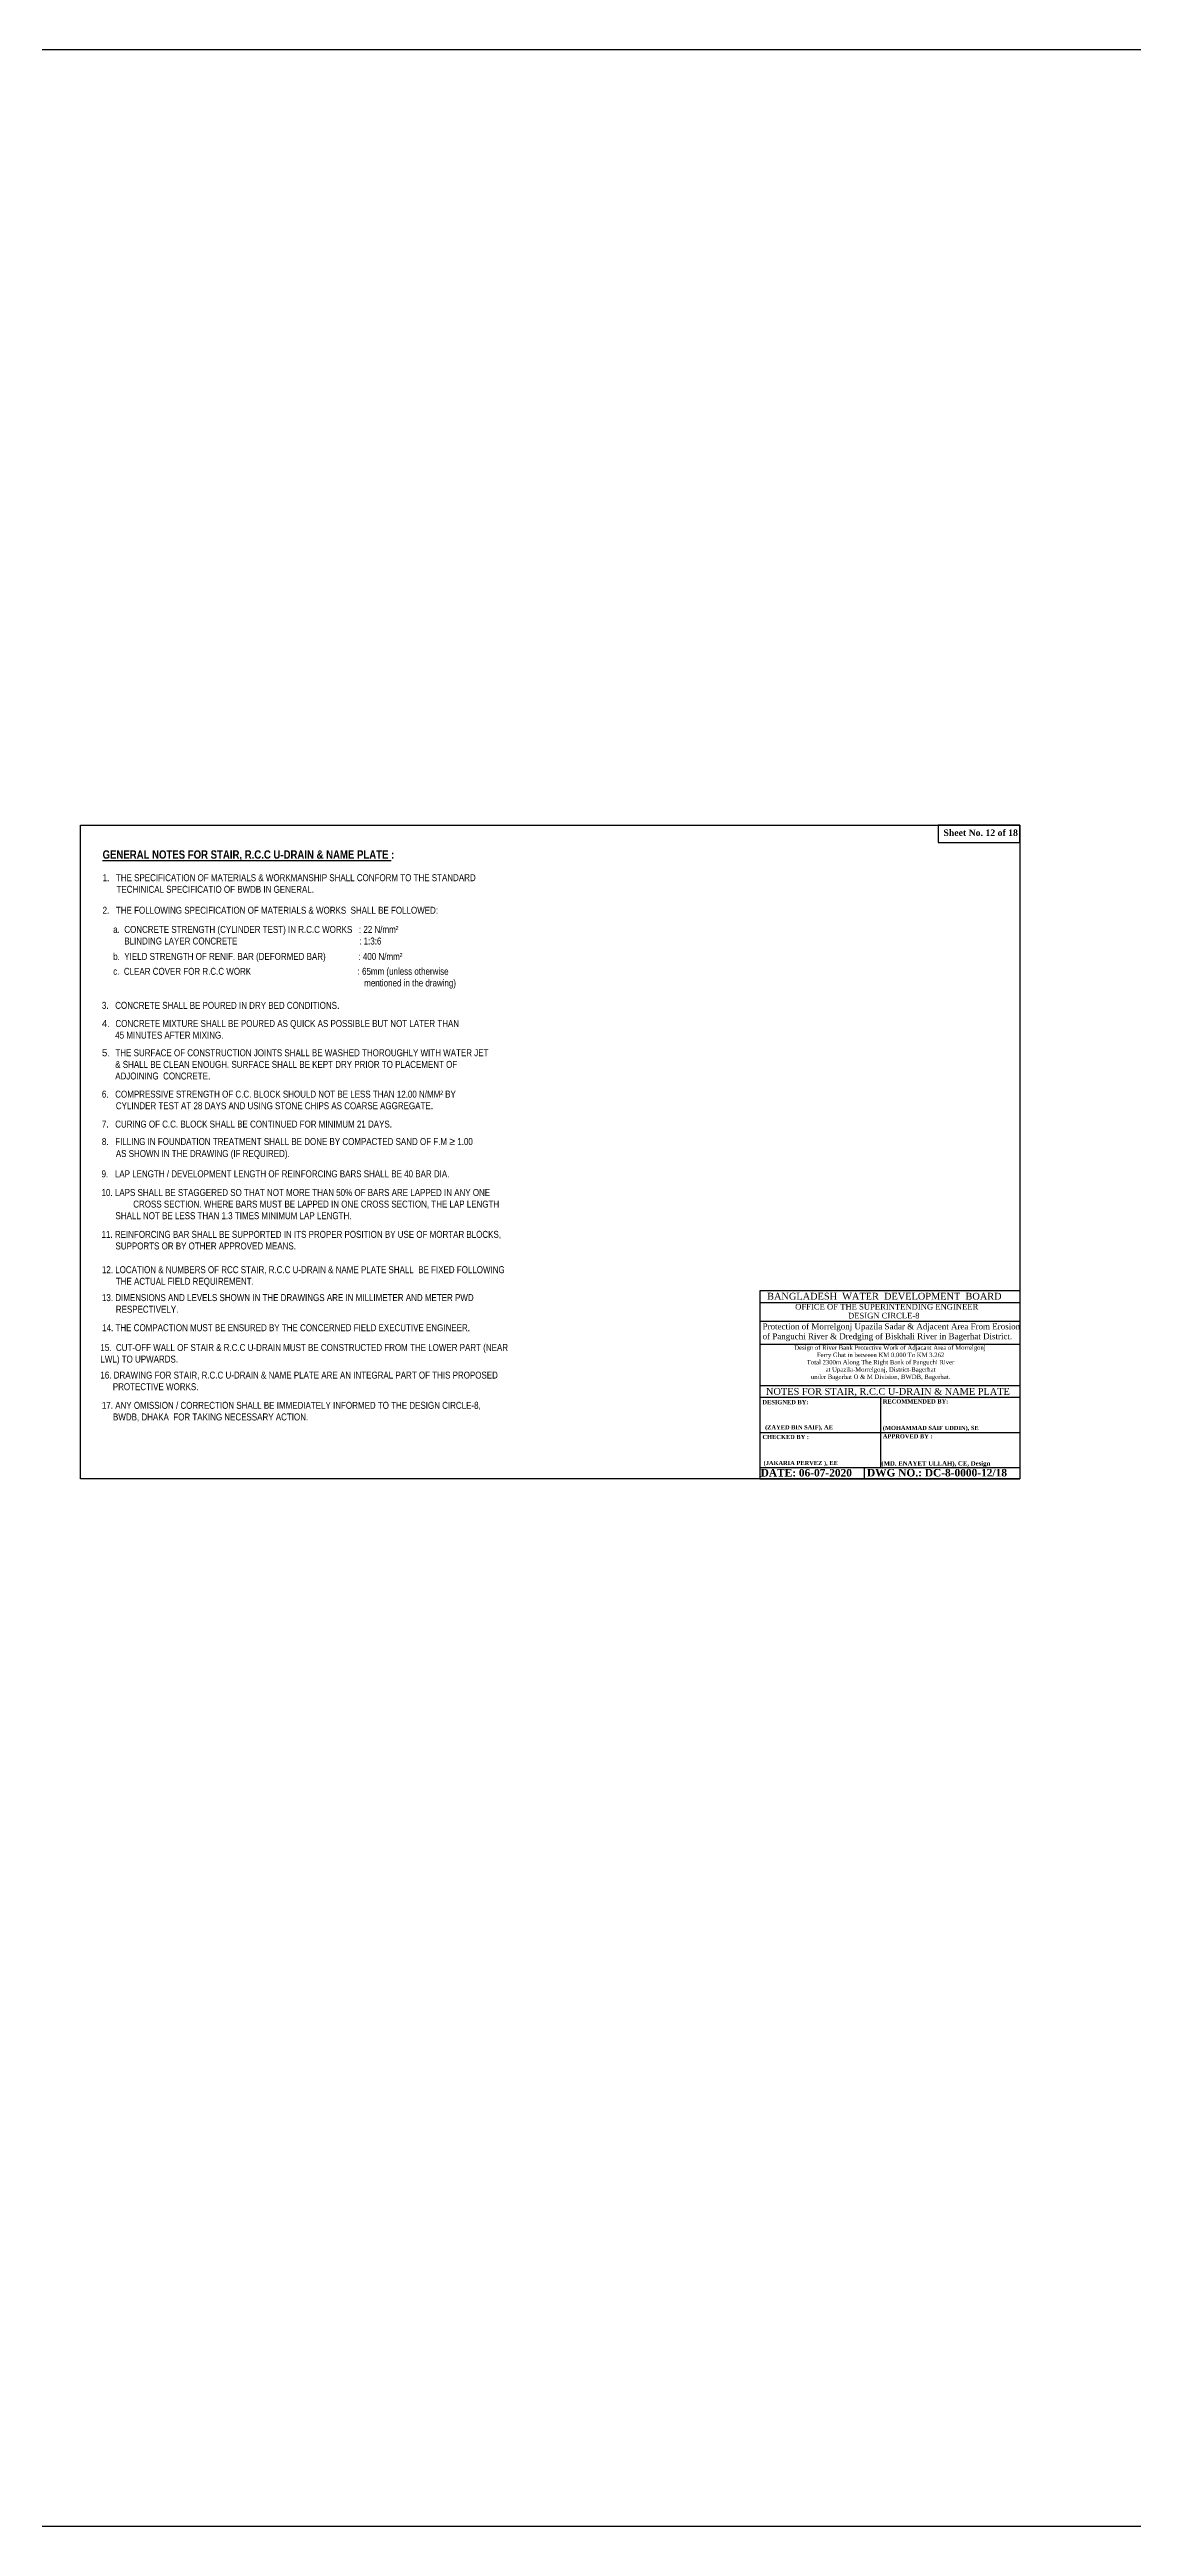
# Model space of a CAD drawing. Header units: metres. Extents: x -2434 to 11656, y -15288 to 8109.
# Drawn here: x 2282.8 to 2411.1, y -14191.8 to -13898.6 of the extents above; entities that cross this region are included whole.
import ezdxf
from ezdxf.enums import TextEntityAlignment as Align

# ---------------------------------------------------------------- set-up
doc = ezdxf.new("R2010")
doc.units = ezdxf.units.M
doc.layers.add('Layer1', color=7, linetype='Continuous', lineweight=13)
doc.layers.add('LINE', color=7, linetype='Continuous')
doc.styles.add('ARIAL NARROW', font='ARIALN.TTF')
doc.styles.add('Kazi_T_H', font='timesbd.ttf')
doc.styles.get("Standard").update_dxf_attribs({"font": 'times.ttf'})
doc.styles.add('TIMES', font='ARIALN.TTF')

msp = doc.modelspace()

# ---------------------------------------------------------------- linework, layer by layer
at = {"color": 0, "linetype": 'Continuous', "lineweight": -3, "ltscale": 0.5}
msp.add_line((2366.864204, -14067.785203), (2397.619151, -14067.785203), dxfattribs=at)
at = {"color": 0, "lineweight": -3, "ltscale": 0.5}
msp.add_lwpolyline([(-254.448511, -13898.58967), (3621.057254, -13898.58967), (3621.057254, -14191.821671), (-254.448511, -14191.821671)], close=True, dxfattribs=at)
at = {"color": 7, "lineweight": 30, "ltscale": 0.18}
msp.add_lwpolyline([(2397.619151, -13990.423458), (2387.964328, -13990.423458), (2387.964328, -13992.448823), (2397.619151, -13992.448823)], close=True, dxfattribs=at)
at = {"layer": 'Layer1', "color": 7, "lineweight": 30}
msp.add_lwpolyline([(2373.97701, -14067.785203), (2286.520071, -14067.785203), (2286.520071, -13990.423458), (2397.619151, -13990.423458), (2397.619151, -14051.308393), (2397.619151, -14065.262973), (2397.619151, -14067.785203)], close=True, dxfattribs=at)
at = {"layer": 'LINE', "color": 0, "linetype": 'ByBlock', "lineweight": -3, "ltscale": 0.5}
for p, q in [((2366.864204, -14045.549284), (2366.864204, -14067.785203)), ((2397.619151, -14045.549284), (2366.864204, -14045.549284)), ((2397.619151, -14046.955055), (2366.864204, -14046.955055)), ((2397.619151, -14049.185741), (2366.864204, -14049.185741)), ((2397.619151, -14051.907824), (2366.864204, -14051.907824)), ((2397.619151, -14056.794123), (2366.864204, -14056.794123)), ((2397.619151, -14058.18624), (2366.864204, -14058.18624)), ((2381.181073, -14066.440378), (2381.181073, -14058.18624)), ((2366.864204, -14062.313309), (2397.619151, -14062.313309)), ((2366.864204, -14066.440378), (2397.619151, -14066.440378)), ((2379.272922, -14067.785203), (2379.272922, -14066.440378))]:
    msp.add_line(p, q, dxfattribs=at)

# ---------------------------------------------------------------- texts
at = {"color": 7, "lineweight": 30, "ltscale": 0.18, "insert": (2388.601334, -13990.927628), "char_height": 0.76320555, "width": 27.41409531, "attachment_point": 1}
msp.add_mtext('{\\fTimes New Roman|b1|i0|c0|p18;Sheet No. 12 of 18}', dxfattribs=at)
at = {"layer": 'Layer1', "color": 7, "lineweight": 30, "attachment_point": 1}
for s, insert, char_height, width, style in [('{\\fArial Narrow|b1|i0|c0|p34;\\LGENERAL NOTES FOR STAIR, R.C.C U-DRAIN & NAME PLATE\\l :}', (2289.120769, -13993.394131), 0.98962344, 39.21157167, 'TIMES'), ('\\pi-1.649,l1.649,t0,1.649;1.   THE SPECIFICATION OF MATERIALS & WORKMANSHIP SHALL CONFORM TO THE STANDARD TECHINICAL SPECIFICATIO OF BWDB IN GENERAL.', (2289.120769, -13996.220528), 0.8246862, 45.15869838, 'TIMES'), ('2.   THE FOLLOWING SPECIFICATION OF MATERIALS & WORKS  SHALL BE FOLLOWED:', (2289.120769, -14000.074291), 0.8246862, 41.35883992, 'TIMES'), ('a.  CONCRETE STRENGTH (CYLINDER TEST) IN R.C.C WORKS   : 22 N/mm²\\P     BLINDING LAYER CONCRETE^I                                                : 1:3:6', (2290.374301, -14002.343058), 0.8246862, 43.90516585, 'TIMES'), ('\\pi-29.689,l29.689;c.  {\\H0.9994x;CLEAR COVER FOR R.C.C WORK                                                : 65mm (unless otherwise  mentioned in the drawing)\\P\\pi0,l0;       }  \\P     ', (2290.378425, -14007.306228), 0.8246862, 41.35883992, 'TIMES'), ('b.  YIELD STRENGTH OF RENIF. BAR (DEFORMED BAR)^I          : 400 N/mm²', (2290.374301, -14005.542858), 0.8246862, 43.90516585, 'TIMES'), ('\\pi-1.6494,l1.6494;{\\fArial|b0|i0|c0|p34;4.  \\fArial Narrow|b0|i0|c0|p34;\\H0.99944x;\\C256;CONCRETE MIXTURE SHALL BE POURED AS QUICK AS POSSIBLE BUT NOT LATER THAN\\P      45 MINUTES AFTER MIXING.}', (2289.037527, -14013.482293), 0.8246862, 45.24194067, 'TIMES'), ('\\pi-2.004e+005,l2.004e+005;3.   {\\H0.9998x;\\C256;CONCRETE SHALL BE POURED IN DRY BED CONDITIONS\\fTimes New Roman|b0|i0|c0|p18;.\\fArial Narrow|b0|i0|c0|p34;\\H1x;\\C7; }', (2289.037527, -14011.333873), 0.8246862, 45.24194067, 'TIMES'), ('\\pi-2.004e+005,l2.004e+005;{\\fArial|b0|i0|c0|p34;5.  \\fArial Narrow|b0|i0|c0|p34;\\H0.9998x;\\C256;THE SURFACE OF CONSTRUCTION JOINTS SHALL BE WASHED THOROUGHLY WITH WATER JET\\P      & SHALL BE CLEAN ENOUGH. SURFACE SHALL BE KEPT DRY PRIOR TO PLACEMENT OF \\P      ADJOINING  CONCRETE\\fTimes New Roman|b0|i0|c0|p18;.}', (2289.037527, -14016.94633), 0.8246862, 56.81138858, 'TIMES'), ('\\pi-1.649,l1.649,t1.649;6.   {\\H0.9996x;\\C256;COMPRESSIVE STRENGTH OF C.C. BLOCK SHOULD NOT BE LESS THAN 12.00 N/MM² BY CYLINDER TEST AT 28 DAYS AND USING STONE CHIPS AS COARSE AGGREGATE\\fTimes New Roman|b0|i0|c0|p18;. }', (2289.037527, -14021.842854), 0.8246862, 45.30084597, 'TIMES'), ('\\pi-1.649,l1.649;8.   FILLING IN FOUNDATION TREATMENT SHALL BE DONE BY COMPACTED SAND OF F.M {\\H1.083x;≥\\H0.9234x; 1.00 AS SHOWN IN THE DRAWING (IF REQUIRED). }', (2289.037527, -14027.383563), 0.8246862, 45.24194067, 'TIMES'), ('\\pi-1.6494,l1.6494,t1.6494;7.   {\\H0.99963x;\\C256;CURING OF C.C. BLOCK SHALL BE CONTINUED FOR MINIMUM 21 DAYS.}', (2289.037527, -14025.387769), 0.8246862, 45.30084597, 'TIMES'), ('\\pt1.649;9.   LAP LENGTH / DEVELOPMENT LENGTH OF REINFORCING BARS SHALL BE 40 BAR DIA.\\P\\ptz;{\\H0.6063x;\\P\\pi-1.649,l1.649,t0,1.649;\\H1.649x;\\C256;10. LAPS SHALL BE STAGGERED SO THAT NOT MORE THAN 50% OF BARS ARE LAPPED IN ANY ONE               CROSS SECTION. WHERE BARS MUST BE LAPPED IN ONE CROSS SECTION, THE LAP LENGTH SHALL NOT BE LESS THAN 1.3 TIMES MINIMUM LAP LENGTH.\\P\\pi0,l0,tz;\\H0.6065x;\\P\\pi-1.649,l1.649,t1.649;\\H1.648x;11. REINFORCING BAR SHALL BE SUPPORTED IN ITS PROPER POSITION BY USE OF MORTAR BLOCKS, SUPPORTS OR BY OTHER APPROVED MEANS.\\P\\P\\P\\pi0,l0,tz;}\\P\\P\\P\\P\\P\\P\\P\\P   ', (2288.996529, -14031.278033), 0.8246862, 47.43365574, 'ARIAL NARROW'), ('\\pi-1.649,l1.649,t1.649;\\P12. LOCATION & NUMBERS OF RCC STAIR, R.C.C U-DRAIN & NAME PLATE SHALL  BE FIXED FOLLOWING THE ACTUAL FIELD REQUIREMENT.', (2289.037527, -14041.251561), 0.8246862, 49.19198087, 'TIMES'), ('\\pi-1.649,l1.649;13. DIMENSIONS AND LEVELS SHOWN IN THE DRAWINGS ARE IN MILLIMETER AND METER PWD RESPECTIVELY.', (2289.037527, -14045.930922), 0.8246862, 45.24194067, 'TIMES'), ('\\pi-390,l390;14. THE COMPACTION MUST BE ENSURED BY THE CONCERNED FIELD EXECUTIVE ENGINEER.', (2289.074296, -14049.493538), 0.8246862, 57.41064421, 'TIMES'), ('{\\fTimes New Roman|b1|i0|c0|p18;\\L }\\P\\pl2.656;{\\H0.3145x;\\P\\P\\pi-1.468,l4.123;}15.  CUT-OFF WALL OF STAIR & R.C.C U-DRAIN MUST BE CONSTRUCTED FROM THE LOWER PART (NEAR     LWL) TO UPWARDS.\\P\\pi-1.468,l4.123;{\\H0.3774x;\\P\\pi-1.468,l4.123,t4.123,4.123;}16. DRAWING FOR STAIR, R.C.C U-DRAIN & NAME PLATE ARE AN INTEGRAL PART OF THIS PROPOSED       PROTECTIVE WORKS.   \\P\\pi0,l2.656,tz;\\P       ', (2286.204877, -14049.595982), 0.8246862, 52.60756216, 'TIMES'), ('\\pi-390,l390;17. ANY OMISSION / CORRECTION SHALL BE IMMEDIATELY INFORMED TO THE DESIGN CIRCLE-8,\\P     BWDB, DHAKA  FOR TAKING NECESSARY ACTION.  ', (2289.035879, -14058.683788), 0.8246862, 45.24194067, 'TIMES')]:
    msp.add_mtext(s, dxfattribs=dict(at, insert=insert, char_height=char_height, width=width, style=style))
at = {"layer": 'LINE', "color": 0, "linetype": 'ByBlock', "lineweight": -3, "ltscale": 0.5}
for s, height, p in [('BANGLADESH  WATER  DEVELOPMENT  BOARD', 0.80824714, (2381.606933, -14046.582534)), ('OFFICE OF THE SUPERINTENDING ENGINEER', 0.67413024, (2381.891083, -14047.761398)), ('DESIGN CIRCLE-8', 0.67413024, (2381.536197, -14048.815767)), ('NOTES FOR STAIR, R.C.C U-DRAIN & NAME PLATE ', 0.80895629, (2382.180506, -14057.854896))]:
    msp.add_text(s, height=height, dxfattribs=at).set_placement(p, align=Align.CENTER)
at = {"layer": 'LINE', "color": 0, "linetype": 'ByBlock', "lineweight": -3, "ltscale": 0.5, "style": 'Kazi_T_H'}
for s, height, p in [('DESIGNED BY:', 0.49524832, (2367.188837, -14058.968071)), ('RECOMMENDED BY:', 0.49524832, (2381.428698, -14058.879587)), ('CHECKED BY :', 0.49524832, (2367.188837, -14063.095141)), ('(ZAYED BIN SAIF), AE', 0.49524832, (2367.491472, -14061.93994)), ('APPROVED BY :', 0.49524832, (2381.428698, -14063.006657)), ('(MOHAMMAD SAIF UDDIN), SE ', 0.49524832, (2381.424258, -14062.01851)), ('(JAKARIA PERVEZ ), EE', 0.49524832, (2367.319591, -14066.170375)), ('DATE: 06-07-2020', 0.89144698, (2366.966502, -14067.525456)), ('DWG NO.: DC-8-0000-12/18', 0.89144698, (2379.548705, -14067.516459))]:
    msp.add_text(s, height=height, dxfattribs=at).set_placement(p)
at = {"layer": 'LINE', "lineweight": 50, "ltscale": 0.5, "style": 'Kazi_T_H'}
msp.add_text('(MD. ENAYET ULLAH), CE, Design ', height=0.52504534, dxfattribs=at).set_placement((2381.245355, -14066.232964))
at = {"layer": 'LINE', "color": 0, "linetype": 'ByBlock', "lineweight": -3, "ltscale": 0.5}
for s, insert, char_height, width, attachment_point in [('{\\fTimes New Roman|b1|i0|c0|p18;  }Protection of Morrelgonj Upazila Sadar & Adjacent Area From Erosion    \\P  of Panguchi River & Dredging of Biskhali River in Bagerhat District.', (2366.675735, -14049.399897), 0.701735265, 31.18743631, 1), ('         {\\H0.7869x;Design of River Bank Protective Work of Adjacant Area of Morrelgonj \\PFerry Ghat in between KM 0.000 To KM 3.262 \\PTotal 2300m Along The Right Bank of Panguchi River\\Pat Upazila-Morrelgonj, District-Bagerhat  \\Punder Bagerhat O & M Division, BWDB, Bagerhat.}', (2381.154034, -14052.002625), 0.6587047, 26.47483853, 2)]:
    msp.add_mtext(s, dxfattribs=dict(at, insert=insert, char_height=char_height, width=width, attachment_point=attachment_point))

doc.saveas('drawing.dxf')
